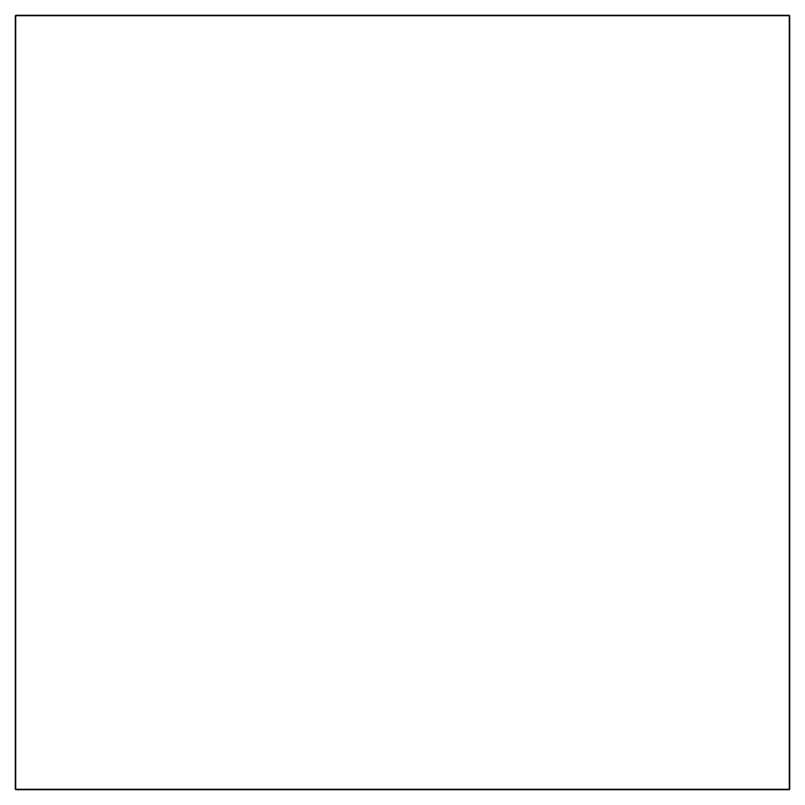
# Model space of a CAD drawing. Header units: millimetres. Extents: x -1.2 to 12.8, y -7.9 to 2.8.
# Drawn here: x 0 to 1, y -7.88 to -6.88 of the extents above; entities that cross this region are included whole.
import ezdxf

# ---------------------------------------------------------------- set-up
doc = ezdxf.new("R2010")
doc.units = ezdxf.units.MM

msp = doc.modelspace()

# ---------------------------------------------------------------- linework, layer by layer
for points in [[(1, -6.88, 5.845), (1, -6.88, 4.845), (0, -6.88, 4.845), (0, -6.88, 5.845)], [(1, -6.88, 4.845), (1, -7.88, 4.845), (0, -7.88, 4.845), (0, -6.88, 4.845)], [(0, -6.88, 4.845), (0, -7.88, 4.845), (0, -7.88, 5.845), (0, -6.88, 5.845)], [(0, -6.88, 5.845), (0, -7.88, 5.845), (1, -7.88, 5.845), (1, -6.88, 5.845)], [(1, -7.88, 5.845), (1, -7.88, 4.845), (1, -6.88, 4.845), (1, -6.88, 5.845)], [(0, -7.88, 5.845), (0, -7.88, 4.845), (1, -7.88, 4.845), (1, -7.88, 5.845)]]:
    msp.add_3dface(points)

doc.saveas('drawing.dxf')
